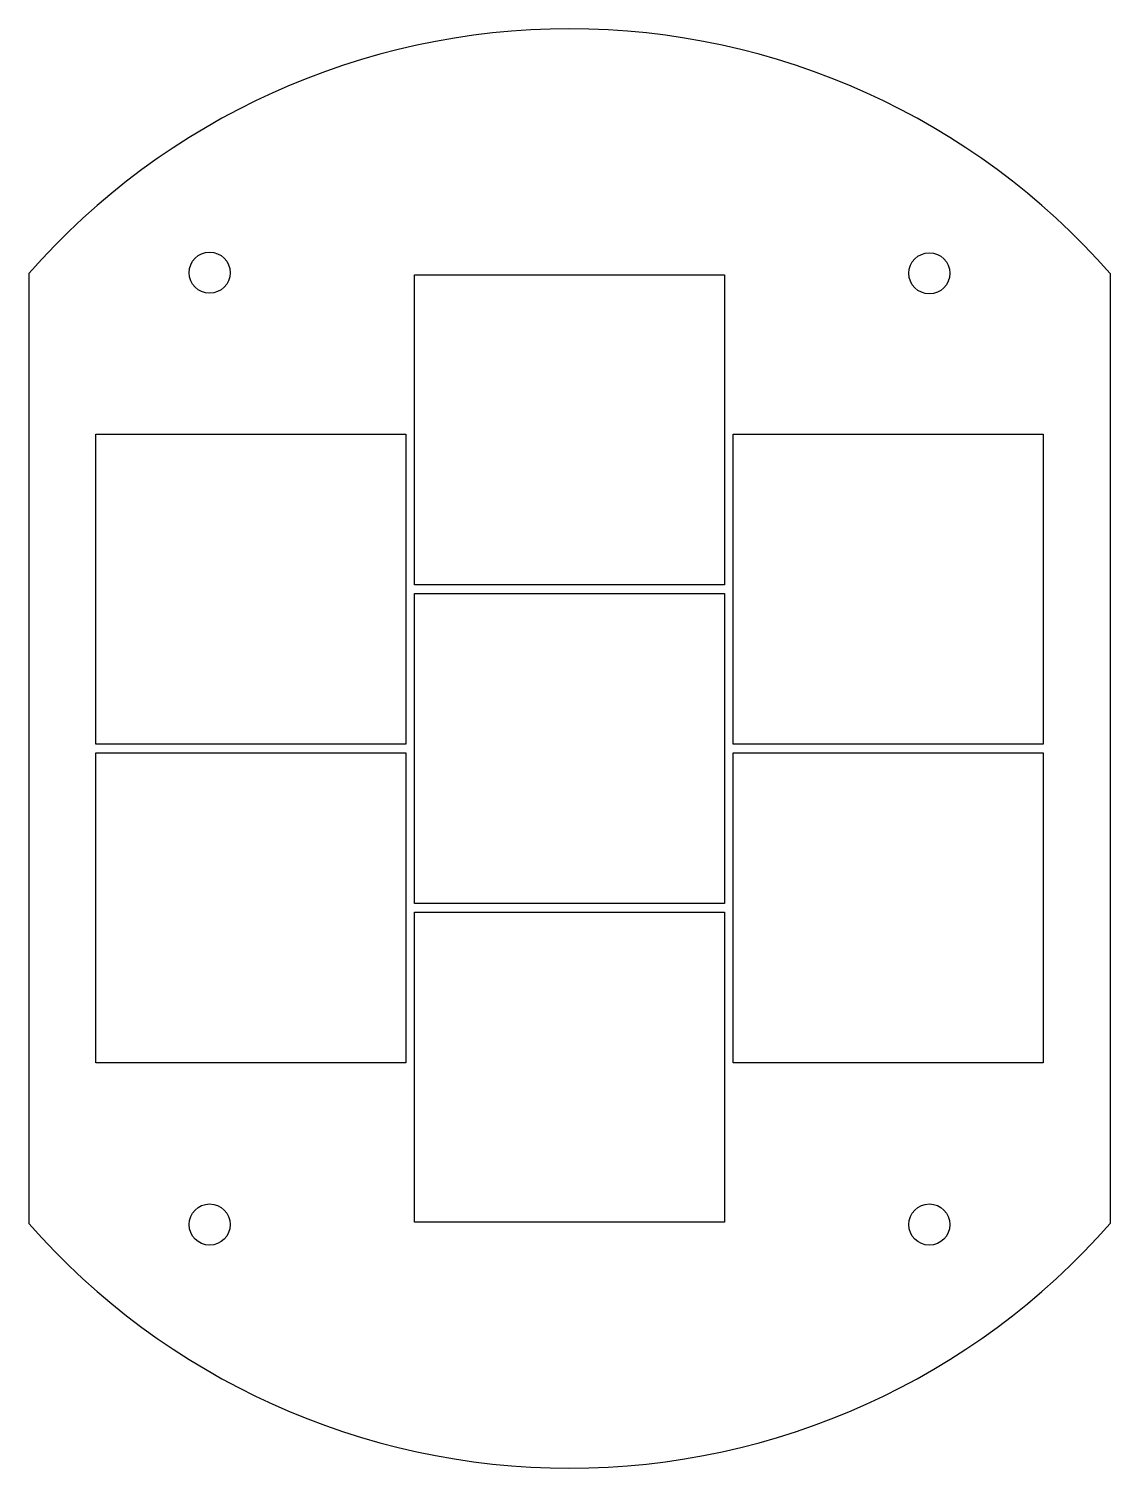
# Model space of a CAD drawing. Header units: millimetres. Extents: x 2655 to 2760, y 1400 to 1540.
import ezdxf

# ---------------------------------------------------------------- set-up
doc = ezdxf.new("R2010")
doc.units = ezdxf.units.MM
doc.layers.add('AM_0', color=7, linetype='Continuous', lineweight=50)
for name, color, linetype in [('holder_hole', 80, 'Continuous'), ('holder_outline', 10, 'Continuous'), ('holder_squares', 220, 'Continuous')]:
    doc.layers.add(name, color=color, linetype=linetype)

# ---------------------------------------------------------------- blocks, each defined once
blk = doc.blocks.new('*U9')
at = {"layer": 'holder_squares'}
blk.add_lwpolyline([(15.07, -15.07), (-15.07, -15.07), (-15.07, 15.07), (15.07, 15.07), (15.07, -15.07)], dxfattribs=at)
blk = doc.blocks.new('*U10')
at = {"layer": 'AM_0', "color": 0, "linetype": 'ByBlock', "lineweight": -2, "transparency": 16777216}
for p in [(0, 62), (0, 31), (0, 0)]:
    blk.add_blockref('*U9', p, dxfattribs=at)

msp = doc.modelspace()

# ---------------------------------------------------------------- linework, layer by layer
at = {"layer": 'holder_hole'}
for centre in [(2672.24, 1516.54), (2742.24, 1516.48), (2672.24, 1423.96), (2742.24, 1423.96)]:
    msp.add_circle(centre, 2, dxfattribs=at)
at = {"layer": 'holder_outline'}
for p, q in [((2654.65, 1516.46), (2654.65, 1424.06)), ((2759.83, 1516.46), (2759.83, 1424.06))]:
    msp.add_line(p, q, dxfattribs=at)
for points in [[(2759.83, 1516.46, 0.215752), (2707.24, 1540.26, 0.215752), (2654.65, 1516.46)], [(2654.65, 1424.06, 0.215752), (2707.24, 1400.26, 0.215752), (2759.83, 1424.06)]]:
    msp.add_lwpolyline(points, format="xyb", dxfattribs=at)
at = {"layer": 'holder_squares'}
for points in [[(2691.31, 1470.69), (2661.16, 1470.69), (2661.16, 1500.84), (2691.31, 1500.84), (2691.31, 1470.69)], [(2753.31, 1470.69), (2723.16, 1470.69), (2723.16, 1500.84), (2753.31, 1500.84), (2753.31, 1470.69)], [(2691.31, 1439.69), (2661.16, 1439.69), (2661.16, 1469.84), (2691.31, 1469.84), (2691.31, 1439.69)], [(2753.31, 1439.69), (2723.16, 1439.69), (2723.16, 1469.84), (2753.31, 1469.84), (2753.31, 1439.69)]]:
    msp.add_lwpolyline(points, dxfattribs=at)

# ---------------------------------------------------------------- block references
at = {"layer": 'AM_0'}
msp.add_blockref('*U10', (2707.24, 1439.26), dxfattribs=at)

doc.saveas('drawing.dxf')
